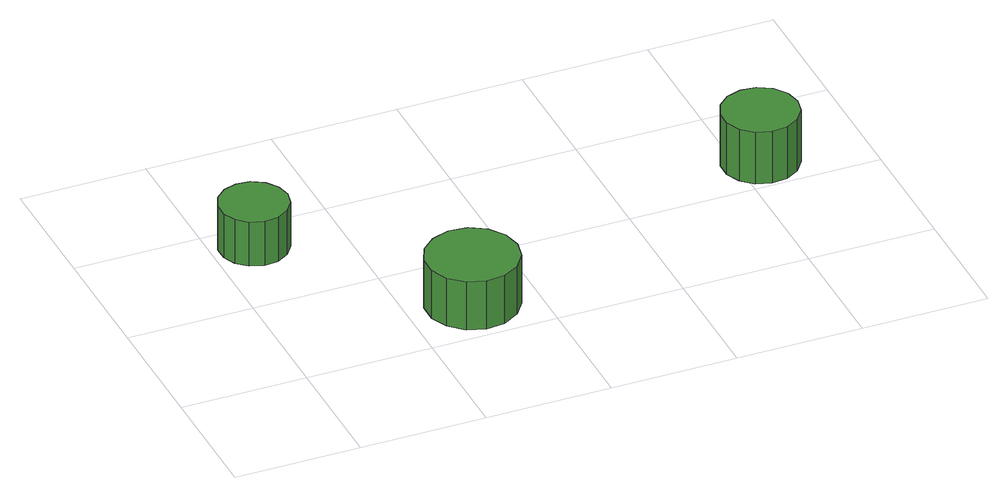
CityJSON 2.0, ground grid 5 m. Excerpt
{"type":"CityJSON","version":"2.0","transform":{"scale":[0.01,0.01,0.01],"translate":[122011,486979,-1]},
"CityObjects":{
"tree1":{"type":"SolitaryVegetationObject","attributes":{"function":"something"},"geometry":[{"type":"MultiSurface","lod":"1","boundaries":[[[0,1,2,3,4,5,6,7,8,9,10,11,12,13,14]],[[15,16,17,18,19,20,21,22,23,24,25,26,27,28,29]],[[0,29,28,1]],[[1,28,27,2]],[[2,27,26,3]],[[3,26,25,4]],[[4,25,24,5]],[[5,24,23,6]],[[6,23,22,7]],[[7,22,21,8]],[[8,21,20,9]],[[9,20,19,10]],[[10,19,18,11]],[[11,18,17,12]],[[12,17,16,13]],[[13,16,15,14]],[[14,15,29,0]]]}]},
"tree2":{"type":"SolitaryVegetationObject","attributes":{"function":"something"},"geometry":[{"type":"MultiSurface","lod":"1","boundaries":[[[30,31,32,33,34,35,36,37,38,39,40,41,42,43,44]],[[45,46,47,48,49,50,51,52,53,54,55,56,57,58,59]],[[30,59,58,31]],[[31,58,57,32]],[[32,57,56,33]],[[33,56,55,34]],[[34,55,54,35]],[[35,54,53,36]],[[36,53,52,37]],[[37,52,51,38]],[[38,51,50,39]],[[39,50,49,40]],[[40,49,48,41]],[[41,48,47,42]],[[42,47,46,43]],[[43,46,45,44]],[[44,45,59,30]]]}]},
"tree3":{"type":"SolitaryVegetationObject","attributes":{"function":"something"},"geometry":[{"type":"MultiSurface","lod":"1","boundaries":[[[60,61,62,63,64,65,66,67,68,69,70,71,72,73,74]],[[75,76,77,78,79,80,81,82,83,84,85,86,87,88,89]],[[60,89,88,61]],[[61,88,87,62]],[[62,87,86,63]],[[63,86,85,64]],[[64,85,84,65]],[[65,84,83,66]],[[66,83,82,67]],[[67,82,81,68]],[[68,81,80,69]],[[69,80,79,70]],[[70,79,78,71]],[[71,78,77,72]],[[72,77,76,73]],[[73,76,75,74]],[[74,75,89,60]]]}]}
},
"vertices":[
[299,875,287],[287,930,287],[254,976,287],[205,1004,287],[149,1010,287],[96,993,287],[54,955,287],[31,903,287],[31,847,287],[54,796,287],[96,758,287],[149,741,287],[205,746,287],[254,775,287],[287,820,287],[287,820,94],[254,775,94],[205,746,94],[149,741,94],[96,758,94],[54,796,94],[31,847,94],[31,903,94],[54,955,94],[96,993,94],[149,1010,94],[205,1004,94],[254,976,94],[287,930,94],[299,875,94],
[932,215,305],[917,288,305],[873,349,305],[808,387,305],[733,395,305],[661,371,305],[605,321,305],[575,252,305],[575,177,305],[605,109,305],[661,58,305],[733,35,305],[808,43,305],[873,81,305],[917,141,305],[917,141,94],[873,81,94],[808,43,94],[733,35,94],[661,58,94],[605,109,94],[575,177,94],[575,252,94],[605,321,94],[661,371,94],[733,395,94],[808,387,94],[873,349,94],[917,288,94],[932,215,94],
[2240,662,318],[2227,723,318],[2190,774,318],[2136,805,318],[2074,811,318],[2014,792,318],[1968,750,318],[1943,693,318],[1943,631,318],[1968,574,318],[2014,532,318],[2074,513,318],[2136,519,318],[2190,551,318],[2227,601,318],[2227,601,92],[2190,551,92],[2136,519,92],[2074,513,92],[2014,532,92],[1968,574,92],[1943,631,92],[1943,693,92],[1968,750,92],[2014,792,92],[2074,811,92],[2136,805,92],[2190,774,92],[2227,723,92],[2240,662,92]
]}
